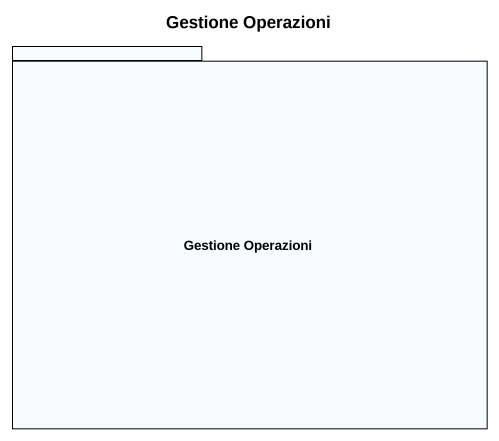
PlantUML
@startuml
title Gestione Operazioni
package "Gestione Operazioni" as Gestione_Operazioni {
}
@enduml
